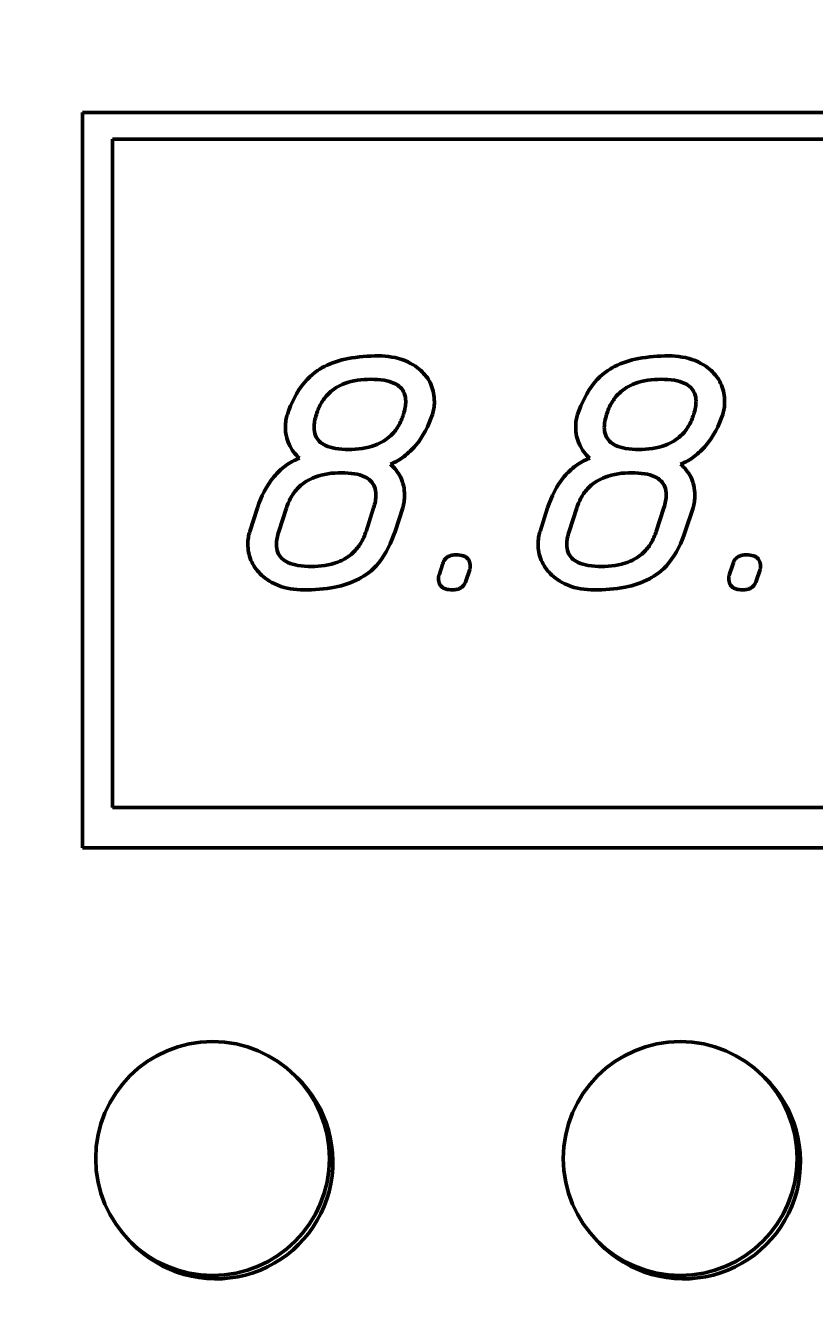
# Model space of a CAD drawing. Header units: millimetres. Extents: x 2121 to 4904, y 892 to 1933.
# Drawn here: x 2296.96 to 2320.58, y 1596.08 to 1634.34 of the extents above; entities that cross this region are included whole.
import ezdxf

# ---------------------------------------------------------------- set-up
doc = ezdxf.new("R2010")
doc.units = ezdxf.units.MM
doc.header["$LTSCALE"] = 1.8
doc.layers.add('외형선(ISO)', color=7, linetype='Continuous', lineweight=50)
doc.layers.add('치수(ISO)', color=7, linetype='Continuous', lineweight=25)
doc.styles.add('주 문자 (ISO)', font='')
doc.styles.add('주 텍스트 (ISO)', font='')
doc.styles.get('주 문자 (ISO)').set_extended_font_data('Tahoma')
doc.styles.get('주 텍스트 (ISO)').set_extended_font_data('Tahoma')
doc.dimstyles.new('기본값 (ISO)', dxfattribs={"dimscale": 1.8, "dimtxt": 3.5, "dimasz": 2.5, "dimexe": 3.175, "dimexo": 0, "dimgap": 0.762, "dimtad": 1, "dimrnd": 1e-08, "dimzin": 0, "dimtxsty": '주 텍스트 (ISO)', "dimcen": 0.09, "dimdle": 10, "dimclrd": 256, "dimclre": 256, "dimclrt": 256, "dimazin": 0, "dimtfac": 1.001486, "dimtmove": 0, "dimatfit": 3, "dimfxl": 1, "dimtolj": 1, "dimtzin": 0, "dimlwd": -1, "dimlwe": -1, "dimarcsym": 0})

# ---------------------------------------------------------------- blocks, each defined once
blk = doc.blocks.new('*D685')
at = {"layer": 'Defpoints', "color": 0}
for p in [(2296.96, 1640.945), (2404.327, 1640.945), (2379.76, 1292.845)]:
    blk.add_point(p, dxfattribs=at)
at = {"layer": '치수(ISO)', "color": 7}
for p, q in [((2296.96, 1640.945), (2410.042, 1640.945)), ((2404.327, 1297.345), (2404.327, 1636.445)), ((2379.76, 1292.845), (2410.042, 1292.845))]:
    blk.add_line(p, q, dxfattribs=at)
for points in [[(2405.077, 1636.445), (2403.577, 1636.445), (2404.327, 1640.945)], [(2403.577, 1297.345), (2405.077, 1297.345), (2404.327, 1292.845)]]:
    blk.add_solid(points, dxfattribs=at)
at = {"layer": '치수(ISO)', "insert": (2399.795, 1466.895), "char_height": 6.3, "attachment_point": 5, "rotation": 90, "style": '주 문자 (ISO)'}
blk.add_mtext('\\A1;174', dxfattribs=at)

msp = doc.modelspace()

# ---------------------------------------------------------------- linework, layer by layer
at = {"layer": '외형선(ISO)'}
for p, q in [((2298.66, 1609.745), (2298.66, 1631.745)), ((2298.66, 1631.745), (2348.66, 1631.745)), ((2299.56, 1610.945), (2299.56, 1630.945)), ((2299.56, 1630.945), (2347.56, 1630.945)), ((2303.901, 1619.914), (2303.674, 1619.209)), ((2304.542, 1619.209), (2304.77, 1619.914)), ((2307.381, 1619.914), (2307.153, 1619.209)), ((2308.022, 1619.209), (2308.255, 1619.914)), ((2312.591, 1619.914), (2312.364, 1619.209)), ((2313.233, 1619.209), (2313.46, 1619.914)), ((2316.071, 1619.914), (2315.844, 1619.209)), ((2316.712, 1619.209), (2316.945, 1619.914)), ((2309.45, 1618.247), (2309.339, 1617.903)), ((2318.14, 1618.247), (2318.029, 1617.903)), ((2310.143, 1617.722), (2310.26, 1618.066)), ((2318.834, 1617.722), (2318.95, 1618.066)), ((2347.56, 1610.945), (2299.56, 1610.945)), ((2348.66, 1609.745), (2298.66, 1609.745))]:
    msp.add_line(p, q, dxfattribs=at)
for centre in [(2302.56, 1600.445), (2316.56, 1600.445)]:
    msp.add_circle(centre, 3.5, dxfattribs=at)
for centre in [(2302.66, 1600.345), (2316.66, 1600.345)]:
    msp.add_arc(centre, 3.5, 223.8424, 46.1576, dxfattribs=at)
for points, knots in [([(2307.526, 1624.46), (2307.225, 1624.46), (2306.913, 1624.439), (2306.372, 1624.333), (2306.128, 1624.259), (2305.738, 1624.058), (2305.52, 1623.916), (2305.076, 1623.385), (2304.914, 1623.053), (2304.799, 1622.711)], [-0.2492526, -0.2492526, -0.2492526, -0.2492526, -0.1695753, -0.1695753, -0.1037794, -0.1037794, -0.0540017, -0.0540017, 0, 0, 0, 0]), ([(2309.199, 1623.09), (2309.199, 1623.263), (2309.171, 1623.431), (2309.041, 1623.739), (2308.95, 1623.869), (2308.733, 1624.082), (2308.566, 1624.218), (2308.065, 1624.421), (2307.796, 1624.46), (2307.526, 1624.46)], [-0.1759804, -0.1759804, -0.1759804, -0.1759804, -0.1269658, -0.1269658, -0.0809876, -0.0809876, -0.0404742, -0.0404742, 0, 0, 0, 0]), ([(2316.217, 1624.46), (2315.915, 1624.46), (2315.603, 1624.439), (2315.062, 1624.333), (2314.818, 1624.259), (2314.429, 1624.058), (2314.211, 1623.916), (2313.766, 1623.385), (2313.604, 1623.053), (2313.489, 1622.711)], [-0.2492526, -0.2492526, -0.2492526, -0.2492526, -0.1695753, -0.1695753, -0.1037794, -0.1037794, -0.0540017, -0.0540017, 0, 0, 0, 0]), ([(2317.889, 1623.09), (2317.889, 1623.263), (2317.861, 1623.431), (2317.732, 1623.739), (2317.64, 1623.869), (2317.424, 1624.082), (2317.257, 1624.218), (2316.756, 1624.421), (2316.487, 1624.46), (2316.217, 1624.46)], [-0.1759804, -0.1759804, -0.1759804, -0.1759804, -0.1269658, -0.1269658, -0.0809876, -0.0809876, -0.0404742, -0.0404742, 0, 0, 0, 0]), ([(2305.667, 1622.711), (2305.706, 1622.836), (2305.757, 1622.956), (2305.886, 1623.172), (2305.961, 1623.267), (2306.181, 1623.476), (2306.336, 1623.568), (2306.756, 1623.728), (2307.032, 1623.761), (2307.299, 1623.761)], [-0.1051104, -0.1051104, -0.1051104, -0.1051104, -0.0856042, -0.0856042, -0.0673949, -0.0673949, -0.040092, -0.040092, 0, 0, 0, 0]), ([(2307.299, 1623.761), (2307.431, 1623.761), (2307.569, 1623.753), (2307.803, 1623.712), (2307.908, 1623.684), (2308.071, 1623.607), (2308.134, 1623.565), (2308.236, 1623.463), (2308.273, 1623.407), (2308.33, 1623.267), (2308.342, 1623.185), (2308.342, 1623.102)], [-0.06957685, -0.06957685, -0.06957685, -0.06957685, -0.04972908, -0.04972908, -0.03398166, -0.03398166, -0.02271437, -0.02271437, -0.01241075, -0.01241075, 0, 0, 0, 0]), ([(2314.357, 1622.711), (2314.396, 1622.836), (2314.447, 1622.956), (2314.576, 1623.172), (2314.651, 1623.267), (2314.872, 1623.476), (2315.026, 1623.568), (2315.446, 1623.728), (2315.722, 1623.761), (2315.989, 1623.761)], [-0.1051104, -0.1051104, -0.1051104, -0.1051104, -0.0856042, -0.0856042, -0.0673949, -0.0673949, -0.040092, -0.040092, 0, 0, 0, 0]), ([(2315.989, 1623.761), (2316.121, 1623.761), (2316.259, 1623.753), (2316.493, 1623.712), (2316.599, 1623.684), (2316.761, 1623.607), (2316.825, 1623.565), (2316.926, 1623.463), (2316.963, 1623.407), (2317.02, 1623.267), (2317.033, 1623.185), (2317.033, 1623.102)], [-0.06957685, -0.06957685, -0.06957685, -0.06957685, -0.04972908, -0.04972908, -0.03398166, -0.03398166, -0.02271437, -0.02271437, -0.01241075, -0.01241075, 0, 0, 0, 0]), ([(2308.342, 1623.102), (2308.342, 1623.042), (2308.335, 1622.981), (2308.312, 1622.852), (2308.294, 1622.78), (2308.272, 1622.711)], [-0.01971232, -0.01971232, -0.01971232, -0.01971232, -0.0107891, -0.0107891, 0, 0, 0, 0]), ([(2309.141, 1622.711), (2309.161, 1622.77), (2309.175, 1622.83), (2309.195, 1622.957), (2309.199, 1623.024), (2309.199, 1623.09)], [-0.01925722, -0.01925722, -0.01925722, -0.01925722, -0.01001082, -0.01001082, 0, 0, 0, 0]), ([(2317.033, 1623.102), (2317.033, 1623.042), (2317.026, 1622.981), (2317.003, 1622.852), (2316.984, 1622.78), (2316.963, 1622.711)], [-0.01971232, -0.01971232, -0.01971232, -0.01971232, -0.0107891, -0.0107891, 0, 0, 0, 0]), ([(2317.831, 1622.711), (2317.851, 1622.77), (2317.866, 1622.83), (2317.885, 1622.957), (2317.889, 1623.024), (2317.889, 1623.09)], [-0.01925722, -0.01925722, -0.01925722, -0.01925722, -0.01001082, -0.01001082, 0, 0, 0, 0]), ([(2304.799, 1622.711), (2304.778, 1622.654), (2304.764, 1622.595), (2304.745, 1622.468), (2304.74, 1622.4), (2304.74, 1622.333)], [-0.01923036, -0.01923036, -0.01923036, -0.01923036, -0.01013747, -0.01013747, 0, 0, 0, 0]), ([(2305.597, 1622.321), (2305.597, 1622.381), (2305.604, 1622.442), (2305.627, 1622.571), (2305.646, 1622.643), (2305.667, 1622.711)], [-0.01971232, -0.01971232, -0.01971232, -0.01971232, -0.0107891, -0.0107891, 0, 0, 0, 0]), ([(2308.272, 1622.711), (2308.234, 1622.587), (2308.183, 1622.468), (2308.054, 1622.252), (2307.979, 1622.158), (2307.758, 1621.949), (2307.602, 1621.856), (2307.178, 1621.695), (2306.899, 1621.662), (2306.629, 1621.662)], [-0.105604, -0.105604, -0.105604, -0.105604, -0.0861489, -0.0861489, -0.0679576, -0.0679576, -0.0405215, -0.0405215, 0, 0, 0, 0]), ([(2307.882, 1621.219), (2308.027, 1621.281), (2308.164, 1621.358), (2308.419, 1621.548), (2308.534, 1621.657), (2308.866, 1622.051), (2309.027, 1622.375), (2309.141, 1622.711)], [-0.1009025, -0.1009025, -0.1009025, -0.1009025, -0.0772262, -0.0772262, -0.0533057, -0.0533057, 0, 0, 0, 0]), ([(2313.489, 1622.711), (2313.469, 1622.654), (2313.454, 1622.595), (2313.435, 1622.468), (2313.431, 1622.4), (2313.431, 1622.333)], [-0.01923036, -0.01923036, -0.01923036, -0.01923036, -0.01013747, -0.01013747, 0, 0, 0, 0]), ([(2314.287, 1622.321), (2314.287, 1622.381), (2314.294, 1622.442), (2314.318, 1622.571), (2314.336, 1622.643), (2314.357, 1622.711)], [-0.01971232, -0.01971232, -0.01971232, -0.01971232, -0.0107891, -0.0107891, 0, 0, 0, 0]), ([(2316.963, 1622.711), (2316.924, 1622.587), (2316.873, 1622.468), (2316.744, 1622.252), (2316.669, 1622.158), (2316.448, 1621.949), (2316.292, 1621.856), (2315.868, 1621.695), (2315.589, 1621.662), (2315.319, 1621.662)], [-0.105604, -0.105604, -0.105604, -0.105604, -0.0861489, -0.0861489, -0.0679576, -0.0679576, -0.0405215, -0.0405215, 0, 0, 0, 0]), ([(2316.572, 1621.219), (2316.718, 1621.281), (2316.854, 1621.358), (2317.109, 1621.548), (2317.224, 1621.657), (2317.556, 1622.051), (2317.717, 1622.375), (2317.831, 1622.711)], [-0.1009025, -0.1009025, -0.1009025, -0.1009025, -0.0772262, -0.0772262, -0.0533057, -0.0533057, 0, 0, 0, 0]), ([(2304.74, 1622.333), (2304.74, 1622.242), (2304.749, 1622.152), (2304.786, 1621.977), (2304.814, 1621.894), (2304.924, 1621.655), (2305.031, 1621.518), (2305.16, 1621.4)], [-0.05306697, -0.05306697, -0.05306697, -0.05306697, -0.03943906, -0.03943906, -0.02626191, -0.02626191, 0, 0, 0, 0]), ([(2306.629, 1621.662), (2306.499, 1621.662), (2306.364, 1621.67), (2306.134, 1621.71), (2306.03, 1621.738), (2305.869, 1621.814), (2305.806, 1621.855), (2305.704, 1621.957), (2305.667, 1622.014), (2305.61, 1622.155), (2305.597, 1622.238), (2305.597, 1622.321)], [-0.06908407, -0.06908407, -0.06908407, -0.06908407, -0.0495896, -0.0495896, -0.03407812, -0.03407812, -0.02283564, -0.02283564, -0.01249575, -0.01249575, 0, 0, 0, 0]), ([(2313.431, 1622.333), (2313.431, 1622.242), (2313.439, 1622.152), (2313.476, 1621.977), (2313.504, 1621.894), (2313.614, 1621.655), (2313.721, 1621.518), (2313.85, 1621.4)], [-0.05306697, -0.05306697, -0.05306697, -0.05306697, -0.03943906, -0.03943906, -0.02626191, -0.02626191, 0, 0, 0, 0]), ([(2315.319, 1621.662), (2315.189, 1621.662), (2315.054, 1621.67), (2314.824, 1621.71), (2314.72, 1621.738), (2314.559, 1621.814), (2314.496, 1621.855), (2314.395, 1621.957), (2314.357, 1622.014), (2314.3, 1622.155), (2314.287, 1622.238), (2314.287, 1622.321)], [-0.06908407, -0.06908407, -0.06908407, -0.06908407, -0.0495896, -0.0495896, -0.03407812, -0.03407812, -0.02283564, -0.02283564, -0.01249575, -0.01249575, 0, 0, 0, 0]), ([(2305.16, 1621.4), (2305.013, 1621.341), (2304.875, 1621.266), (2304.618, 1621.081), (2304.502, 1620.972), (2304.169, 1620.579), (2304.011, 1620.252), (2303.901, 1619.914)], [-0.100957, -0.100957, -0.100957, -0.100957, -0.0772493, -0.0772493, -0.0533747, -0.0533747, 0, 0, 0, 0]), ([(2313.85, 1621.4), (2313.703, 1621.341), (2313.565, 1621.266), (2313.308, 1621.081), (2313.193, 1620.972), (2312.86, 1620.579), (2312.701, 1620.252), (2312.591, 1619.914)], [-0.100957, -0.100957, -0.100957, -0.100957, -0.0772493, -0.0772493, -0.0533747, -0.0533747, 0, 0, 0, 0]), ([(2304.77, 1619.914), (2304.81, 1620.036), (2304.862, 1620.154), (2304.991, 1620.367), (2305.066, 1620.461), (2305.288, 1620.672), (2305.445, 1620.766), (2305.871, 1620.929), (2306.149, 1620.963), (2306.419, 1620.963)], [-0.1057103, -0.1057103, -0.1057103, -0.1057103, -0.0864105, -0.0864105, -0.0683639, -0.0683639, -0.0405221, -0.0405221, 0, 0, 0, 0]), ([(2306.419, 1620.963), (2306.549, 1620.963), (2306.684, 1620.955), (2306.914, 1620.915), (2307.018, 1620.888), (2307.179, 1620.811), (2307.242, 1620.77), (2307.344, 1620.668), (2307.381, 1620.611), (2307.438, 1620.47), (2307.451, 1620.388), (2307.451, 1620.304)], [-0.06908407, -0.06908407, -0.06908407, -0.06908407, -0.0495896, -0.0495896, -0.03407812, -0.03407812, -0.02283564, -0.02283564, -0.01249575, -0.01249575, 0, 0, 0, 0]), ([(2308.307, 1620.293), (2308.307, 1620.389), (2308.298, 1620.485), (2308.256, 1620.67), (2308.226, 1620.756), (2308.111, 1620.986), (2308.007, 1621.112), (2307.882, 1621.219)], [-0.05306065, -0.05306065, -0.05306065, -0.05306065, -0.03856375, -0.03856375, -0.02470731, -0.02470731, 0, 0, 0, 0]), ([(2313.46, 1619.914), (2313.5, 1620.036), (2313.552, 1620.154), (2313.682, 1620.367), (2313.756, 1620.461), (2313.978, 1620.672), (2314.135, 1620.766), (2314.561, 1620.929), (2314.839, 1620.963), (2315.109, 1620.963)], [-0.1057103, -0.1057103, -0.1057103, -0.1057103, -0.0864105, -0.0864105, -0.0683639, -0.0683639, -0.0405221, -0.0405221, 0, 0, 0, 0]), ([(2315.109, 1620.963), (2315.239, 1620.963), (2315.374, 1620.955), (2315.604, 1620.915), (2315.708, 1620.888), (2315.869, 1620.811), (2315.932, 1620.77), (2316.034, 1620.668), (2316.071, 1620.611), (2316.129, 1620.47), (2316.141, 1620.388), (2316.141, 1620.304)], [-0.06908407, -0.06908407, -0.06908407, -0.06908407, -0.0495896, -0.0495896, -0.03407812, -0.03407812, -0.02283564, -0.02283564, -0.01249575, -0.01249575, 0, 0, 0, 0]), ([(2316.998, 1620.293), (2316.998, 1620.389), (2316.988, 1620.485), (2316.947, 1620.67), (2316.916, 1620.756), (2316.801, 1620.986), (2316.697, 1621.112), (2316.572, 1621.219)], [-0.05306065, -0.05306065, -0.05306065, -0.05306065, -0.03856375, -0.03856375, -0.02470731, -0.02470731, 0, 0, 0, 0]), ([(2307.451, 1620.304), (2307.451, 1620.241), (2307.444, 1620.178), (2307.421, 1620.048), (2307.403, 1619.98), (2307.381, 1619.914)], [-0.01989755, -0.01989755, -0.01989755, -0.01989755, -0.01044879, -0.01044879, 0, 0, 0, 0]), ([(2308.255, 1619.914), (2308.273, 1619.973), (2308.286, 1620.034), (2308.303, 1620.161), (2308.307, 1620.227), (2308.307, 1620.293)], [-0.01920575, -0.01920575, -0.01920575, -0.01920575, -0.00986769, -0.00986769, 0, 0, 0, 0]), ([(2316.141, 1620.304), (2316.141, 1620.241), (2316.135, 1620.178), (2316.111, 1620.048), (2316.093, 1619.98), (2316.071, 1619.914)], [-0.01989755, -0.01989755, -0.01989755, -0.01989755, -0.01044879, -0.01044879, 0, 0, 0, 0]), ([(2316.945, 1619.914), (2316.963, 1619.973), (2316.976, 1620.034), (2316.994, 1620.161), (2316.998, 1620.227), (2316.998, 1620.293)], [-0.01920575, -0.01920575, -0.01920575, -0.01920575, -0.00986769, -0.00986769, 0, 0, 0, 0]), ([(2303.674, 1619.209), (2303.654, 1619.149), (2303.64, 1619.088), (2303.62, 1618.961), (2303.616, 1618.896), (2303.616, 1618.83)], [-0.01927353, -0.01927353, -0.01927353, -0.01927353, -0.00987909, -0.00987909, 0, 0, 0, 0]), ([(2304.472, 1618.818), (2304.472, 1618.881), (2304.479, 1618.944), (2304.502, 1619.075), (2304.52, 1619.142), (2304.542, 1619.209)], [-0.01989755, -0.01989755, -0.01989755, -0.01989755, -0.01044879, -0.01044879, 0, 0, 0, 0]), ([(2305.288, 1617.46), (2305.597, 1617.46), (2305.916, 1617.482), (2306.47, 1617.592), (2306.719, 1617.67), (2307.118, 1617.881), (2307.329, 1618.023), (2307.756, 1618.544), (2307.912, 1618.873), (2308.022, 1619.209)], [-0.2396282, -0.2396282, -0.2396282, -0.2396282, -0.1637242, -0.1637242, -0.1009864, -0.1009864, -0.0530192, -0.0530192, 0, 0, 0, 0]), ([(2307.153, 1619.209), (2307.113, 1619.086), (2307.061, 1618.967), (2306.931, 1618.754), (2306.857, 1618.66), (2306.636, 1618.449), (2306.48, 1618.355), (2306.058, 1618.193), (2305.783, 1618.159), (2305.516, 1618.159)], [-0.1052151, -0.1052151, -0.1052151, -0.1052151, -0.0858617, -0.0858617, -0.0677944, -0.0677944, -0.0400855, -0.0400855, 0, 0, 0, 0]), ([(2312.364, 1619.209), (2312.344, 1619.149), (2312.33, 1619.088), (2312.31, 1618.961), (2312.306, 1618.896), (2312.306, 1618.83)], [-0.01927353, -0.01927353, -0.01927353, -0.01927353, -0.00987909, -0.00987909, 0, 0, 0, 0]), ([(2313.163, 1618.818), (2313.163, 1618.881), (2313.169, 1618.944), (2313.192, 1619.075), (2313.21, 1619.142), (2313.233, 1619.209)], [-0.01989755, -0.01989755, -0.01989755, -0.01989755, -0.01044879, -0.01044879, 0, 0, 0, 0]), ([(2313.979, 1617.46), (2314.288, 1617.46), (2314.607, 1617.482), (2315.161, 1617.592), (2315.41, 1617.67), (2315.809, 1617.881), (2316.019, 1618.023), (2316.446, 1618.544), (2316.602, 1618.873), (2316.712, 1619.209)], [-0.2396282, -0.2396282, -0.2396282, -0.2396282, -0.1637242, -0.1637242, -0.1009864, -0.1009864, -0.0530192, -0.0530192, 0, 0, 0, 0]), ([(2315.844, 1619.209), (2315.803, 1619.086), (2315.751, 1618.967), (2315.622, 1618.754), (2315.547, 1618.66), (2315.326, 1618.449), (2315.17, 1618.355), (2314.748, 1618.193), (2314.473, 1618.159), (2314.206, 1618.159)], [-0.1052151, -0.1052151, -0.1052151, -0.1052151, -0.0858617, -0.0858617, -0.0677944, -0.0677944, -0.0400855, -0.0400855, 0, 0, 0, 0]), ([(2303.616, 1618.83), (2303.616, 1618.663), (2303.644, 1618.501), (2303.772, 1618.194), (2303.867, 1618.06), (2304.091, 1617.838), (2304.259, 1617.701), (2304.757, 1617.499), (2305.022, 1617.46), (2305.288, 1617.46)], [-0.1709096, -0.1709096, -0.1709096, -0.1709096, -0.125717, -0.125717, -0.0805637, -0.0805637, -0.0399393, -0.0399393, 0, 0, 0, 0]), ([(2305.516, 1618.159), (2305.384, 1618.159), (2305.246, 1618.167), (2305.012, 1618.208), (2304.906, 1618.236), (2304.744, 1618.313), (2304.68, 1618.355), (2304.579, 1618.457), (2304.542, 1618.513), (2304.485, 1618.653), (2304.472, 1618.735), (2304.472, 1618.818)], [-0.06957685, -0.06957685, -0.06957685, -0.06957685, -0.04972908, -0.04972908, -0.03398166, -0.03398166, -0.02271437, -0.02271437, -0.01241075, -0.01241075, 0, 0, 0, 0]), ([(2312.306, 1618.83), (2312.306, 1618.663), (2312.334, 1618.501), (2312.462, 1618.194), (2312.557, 1618.06), (2312.781, 1617.838), (2312.949, 1617.701), (2313.447, 1617.499), (2313.712, 1617.46), (2313.979, 1617.46)], [-0.1709096, -0.1709096, -0.1709096, -0.1709096, -0.125717, -0.125717, -0.0805637, -0.0805637, -0.0399393, -0.0399393, 0, 0, 0, 0]), ([(2314.206, 1618.159), (2314.074, 1618.159), (2313.936, 1618.167), (2313.702, 1618.208), (2313.597, 1618.236), (2313.434, 1618.313), (2313.371, 1618.355), (2313.269, 1618.457), (2313.232, 1618.513), (2313.175, 1618.653), (2313.163, 1618.735), (2313.163, 1618.818)], [-0.06957685, -0.06957685, -0.06957685, -0.06957685, -0.04972908, -0.04972908, -0.03398166, -0.03398166, -0.02271437, -0.02271437, -0.01241075, -0.01241075, 0, 0, 0, 0]), ([(2309.852, 1618.509), (2309.809, 1618.509), (2309.765, 1618.506), (2309.686, 1618.489), (2309.65, 1618.476), (2309.579, 1618.439), (2309.546, 1618.412), (2309.487, 1618.34), (2309.465, 1618.295), (2309.45, 1618.247)], [-0.02611737, -0.02611737, -0.02611737, -0.02611737, -0.01964564, -0.01964564, -0.01398276, -0.01398276, -0.0075646, -0.0075646, 0, 0, 0, 0]), ([(2310.272, 1618.165), (2310.272, 1618.196), (2310.269, 1618.227), (2310.257, 1618.284), (2310.249, 1618.31), (2310.221, 1618.367), (2310.2, 1618.394), (2310.141, 1618.446), (2310.103, 1618.465), (2309.997, 1618.502), (2309.922, 1618.509), (2309.852, 1618.509)], [-0.03089014, -0.03089014, -0.03089014, -0.03089014, -0.0262839, -0.0262839, -0.02217317, -0.02217317, -0.01685765, -0.01685765, -0.01049185, -0.01049185, 0, 0, 0, 0]), ([(2318.542, 1618.509), (2318.499, 1618.509), (2318.455, 1618.506), (2318.376, 1618.489), (2318.34, 1618.476), (2318.269, 1618.439), (2318.237, 1618.412), (2318.177, 1618.34), (2318.155, 1618.295), (2318.14, 1618.247)], [-0.02611737, -0.02611737, -0.02611737, -0.02611737, -0.01964564, -0.01964564, -0.01398276, -0.01398276, -0.0075646, -0.0075646, 0, 0, 0, 0]), ([(2318.962, 1618.165), (2318.962, 1618.196), (2318.959, 1618.227), (2318.948, 1618.284), (2318.939, 1618.31), (2318.911, 1618.367), (2318.89, 1618.394), (2318.831, 1618.446), (2318.793, 1618.465), (2318.687, 1618.502), (2318.612, 1618.509), (2318.542, 1618.509)], [-0.03089014, -0.03089014, -0.03089014, -0.03089014, -0.0262839, -0.0262839, -0.02217317, -0.02217317, -0.01685765, -0.01685765, -0.01049185, -0.01049185, 0, 0, 0, 0]), ([(2309.339, 1617.903), (2309.333, 1617.89), (2309.329, 1617.875), (2309.323, 1617.842), (2309.322, 1617.823), (2309.322, 1617.804)], [-0.004992203, -0.004992203, -0.004992203, -0.004992203, -0.002805938, -0.002805938, 0, 0, 0, 0]), ([(2310.26, 1618.066), (2310.264, 1618.08), (2310.267, 1618.095), (2310.271, 1618.127), (2310.272, 1618.147), (2310.272, 1618.165)], [-0.004892519, -0.004892519, -0.004892519, -0.004892519, -0.002791626, -0.002791626, 0, 0, 0, 0]), ([(2318.029, 1617.903), (2318.023, 1617.89), (2318.019, 1617.875), (2318.013, 1617.842), (2318.012, 1617.823), (2318.012, 1617.804)], [-0.004992203, -0.004992203, -0.004992203, -0.004992203, -0.002805938, -0.002805938, 0, 0, 0, 0]), ([(2318.95, 1618.066), (2318.955, 1618.08), (2318.957, 1618.095), (2318.961, 1618.127), (2318.962, 1618.147), (2318.962, 1618.165)], [-0.004892519, -0.004892519, -0.004892519, -0.004892519, -0.002791626, -0.002791626, 0, 0, 0, 0]), ([(2309.322, 1617.804), (2309.322, 1617.773), (2309.324, 1617.742), (2309.336, 1617.685), (2309.344, 1617.659), (2309.372, 1617.602), (2309.393, 1617.575), (2309.452, 1617.523), (2309.49, 1617.504), (2309.597, 1617.467), (2309.671, 1617.46), (2309.741, 1617.46)], [-0.03089014, -0.03089014, -0.03089014, -0.03089014, -0.0262839, -0.0262839, -0.02217317, -0.02217317, -0.01685765, -0.01685765, -0.01049185, -0.01049185, 0, 0, 0, 0]), ([(2309.741, 1617.46), (2309.782, 1617.46), (2309.824, 1617.463), (2309.9, 1617.479), (2309.934, 1617.49), (2310.006, 1617.527), (2310.04, 1617.553), (2310.103, 1617.626), (2310.127, 1617.673), (2310.143, 1617.722)], [-0.02605506, -0.02605506, -0.02605506, -0.02605506, -0.01989248, -0.01989248, -0.01444439, -0.01444439, -0.0078256, -0.0078256, 0, 0, 0, 0]), ([(2318.012, 1617.804), (2318.012, 1617.773), (2318.014, 1617.742), (2318.026, 1617.685), (2318.035, 1617.659), (2318.062, 1617.602), (2318.084, 1617.575), (2318.143, 1617.523), (2318.18, 1617.504), (2318.287, 1617.467), (2318.362, 1617.46), (2318.432, 1617.46)], [-0.03089014, -0.03089014, -0.03089014, -0.03089014, -0.0262839, -0.0262839, -0.02217317, -0.02217317, -0.01685765, -0.01685765, -0.01049185, -0.01049185, 0, 0, 0, 0]), ([(2318.432, 1617.46), (2318.473, 1617.46), (2318.514, 1617.463), (2318.59, 1617.479), (2318.625, 1617.49), (2318.696, 1617.527), (2318.731, 1617.553), (2318.793, 1617.626), (2318.817, 1617.673), (2318.834, 1617.722)], [-0.02605506, -0.02605506, -0.02605506, -0.02605506, -0.01989248, -0.01989248, -0.01444439, -0.01444439, -0.0078256, -0.0078256, 0, 0, 0, 0])]:
    msp.add_open_spline(points, degree=3, knots=knots, dxfattribs=at)

# ---------------------------------------------------------------- dimensions: what is measured, and where the dimension line sits
at = {"layer": '치수(ISO)'}
dim = msp.add_linear_dim(base=(2404.327, 1640.945), p1=(2379.76, 1292.845), p2=(2296.96, 1640.945), angle=90, text='174', dimstyle='기본값 (ISO)', override={"dimdec": 1, "dimlfac": 0.5, "dimzin": 8, "dimdsep": 46, "dimtxsty": '주 문자 (ISO)', "dimclrd": 7, "dimclre": 7, "dimclrt": 256, "dimtofl": 0, "dimatfit": 1}, dxfattribs=at)
dim.commit()
dim.dimension.update_dxf_attribs({"geometry": '*D685', "text_midpoint": (2399.795, 1466.895)})

doc.saveas('drawing.dxf')
